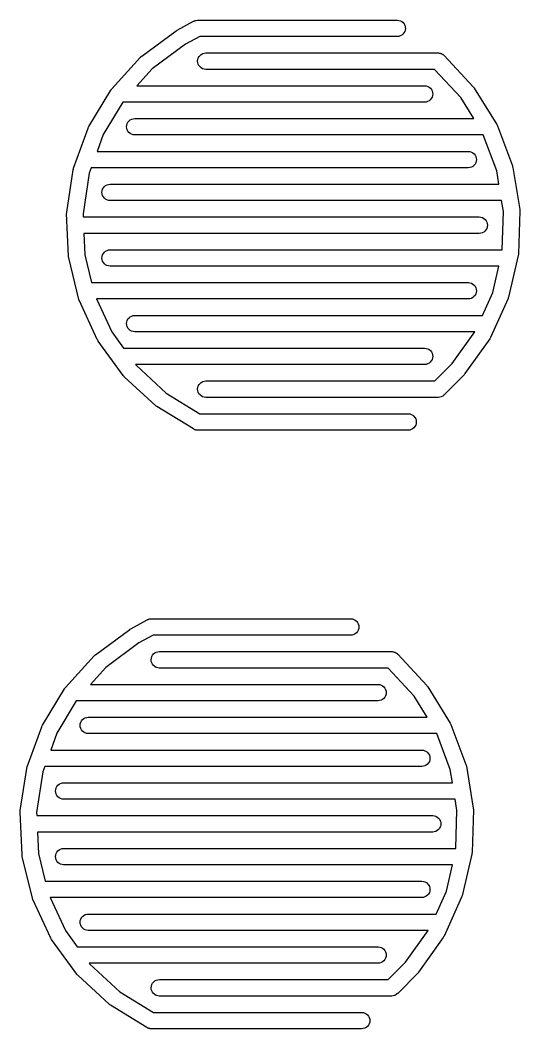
# Model space of a CAD drawing. Extents: x 49 to 129, y -309 to -40.
# Drawn here: x 109.65 to 127.93, y -172.13 to -135.23 of the extents above; entities that cross this region are included whole.
import ezdxf

# ---------------------------------------------------------------- set-up
doc = ezdxf.new("R2010")
doc.units = 0
doc.header["$MEASUREMENT"] = 0
doc.layers.add('BLACK', color=7, linetype='CONTINUOUS')

msp = doc.modelspace()

# ---------------------------------------------------------------- linework, layer by layer
at = {"layer": 'BLACK', "linetype": 'CONTINUOUS'}
for p, q in [((115.389, -135.595), (115.991, -135.269)), ((115.991, -135.269), (115.995, -135.267)), ((115.995, -135.267), (116.01, -135.261)), ((116.01, -135.261), (116.026, -135.253)), ((116.026, -135.253), (116.046, -135.247)), ((116.046, -135.247), (116.049, -135.245)), ((116.049, -135.245), (116.052, -135.245)), ((116.052, -135.245), (116.082, -135.236)), ((116.082, -135.236), (116.14, -135.23)), ((116.14, -135.23), (123.44, -135.23)), ((123.44, -135.23), (123.444, -135.23)), ((123.444, -135.23), (123.502, -135.237)), ((123.502, -135.237), (123.558, -135.254)), ((123.558, -135.254), (123.609, -135.282)), ((123.609, -135.282), (123.654, -135.32)), ((123.654, -135.32), (123.691, -135.366)), ((123.691, -135.366), (123.718, -135.418)), ((123.718, -135.418), (123.735, -135.474)), ((114.097, -136.546), (115.353, -135.618)), ((115.353, -135.618), (115.357, -135.615)), ((115.357, -135.615), (115.373, -135.606)), ((115.373, -135.606), (115.389, -135.595)), ((123.606, -135.78), (123.554, -135.807)), ((123.651, -135.743), (123.606, -135.78)), ((123.689, -135.698), (123.651, -135.743)), ((123.717, -135.646), (123.689, -135.698)), ((123.734, -135.59), (123.717, -135.646)), ((123.74, -135.532), (123.734, -135.59)), ((123.735, -135.474), (123.74, -135.532)), ((115.693, -136.113), (114.477, -137.011)), ((116.215, -135.83), (115.693, -136.113)), ((123.44, -135.83), (116.215, -135.83)), ((123.498, -135.824), (123.44, -135.83)), ((123.554, -135.807), (123.498, -135.824)), ((116.191, -136.562), (116.229, -136.517)), ((116.229, -136.517), (116.274, -136.48)), ((116.274, -136.48), (116.326, -136.453)), ((116.326, -136.453), (116.382, -136.436)), ((116.382, -136.436), (116.44, -136.43)), ((116.44, -136.43), (124.94, -136.43)), ((124.94, -136.43), (124.944, -136.43)), ((124.944, -136.43), (124.948, -136.43)), ((124.948, -136.43), (124.952, -136.43)), ((124.952, -136.43), (124.977, -136.434)), ((124.977, -136.434), (125.002, -136.437)), ((125.002, -136.437), (125.006, -136.438)), ((125.006, -136.438), (125.01, -136.438)), ((125.01, -136.438), (125.034, -136.447)), ((125.034, -136.447), (125.058, -136.454)), ((125.058, -136.454), (125.062, -136.456)), ((125.062, -136.456), (125.065, -136.457)), ((125.065, -136.457), (125.087, -136.47)), ((125.087, -136.47), (125.109, -136.482)), ((125.109, -136.482), (125.112, -136.485)), ((125.112, -136.485), (125.116, -136.487)), ((125.116, -136.487), (125.135, -136.504)), ((125.135, -136.504), (125.154, -136.52)), ((125.154, -136.52), (125.157, -136.523)), ((125.157, -136.523), (125.16, -136.526)), ((125.16, -136.526), (126.224, -137.669)), ((113.002, -137.741), (114.054, -136.586)), ((114.054, -136.586), (114.056, -136.583)), ((114.054, -136.586), (114.054, -136.586)), ((114.054, -136.586), (114.054, -136.586)), ((114.056, -136.583), (114.077, -136.565)), ((114.077, -136.565), (114.097, -136.546)), ((116.14, -136.728), (116.146, -136.67)), ((116.145, -136.786), (116.14, -136.728)), ((116.162, -136.842), (116.145, -136.786)), ((116.146, -136.67), (116.163, -136.614)), ((116.189, -136.894), (116.162, -136.842)), ((116.163, -136.614), (116.191, -136.562)), ((116.226, -136.94), (116.189, -136.894)), ((114.477, -137.011), (113.914, -137.63)), ((116.271, -136.978), (116.226, -136.94)), ((116.322, -137.006), (116.271, -136.978)), ((116.378, -137.023), (116.322, -137.006)), ((116.436, -137.03), (116.378, -137.023)), ((116.44, -137.03), (116.436, -137.03)), ((124.809, -137.03), (116.44, -137.03)), ((125.765, -138.057), (124.809, -137.03)), ((113.914, -137.63), (124.44, -137.63)), ((124.44, -137.63), (124.444, -137.63)), ((124.444, -137.63), (124.502, -137.637)), ((124.502, -137.637), (124.558, -137.654)), ((112.159, -139.125), (112.967, -137.788)), ((112.967, -137.788), (112.969, -137.784)), ((112.969, -137.784), (112.985, -137.763)), ((112.985, -137.763), (113.002, -137.741)), ((124.558, -137.654), (124.609, -137.682)), ((124.609, -137.682), (124.654, -137.72)), ((124.654, -137.72), (124.691, -137.766)), ((124.691, -137.766), (124.718, -137.818)), ((124.734, -137.99), (124.717, -138.046)), ((124.718, -137.818), (124.735, -137.874)), ((124.74, -137.932), (124.734, -137.99)), ((124.735, -137.874), (124.74, -137.932)), ((126.224, -137.669), (126.224, -137.669)), ((126.224, -137.669), (126.224, -137.669)), ((126.224, -137.669), (126.227, -137.672)), ((126.227, -137.672), (126.243, -137.694)), ((126.243, -137.694), (126.26, -137.716)), ((126.26, -137.716), (127.082, -139.045)), ((113.4, -138.23), (112.688, -139.41)), ((124.44, -138.23), (113.4, -138.23)), ((124.498, -138.224), (124.44, -138.23)), ((124.554, -138.207), (124.498, -138.224)), ((124.606, -138.18), (124.554, -138.207)), ((124.651, -138.143), (124.606, -138.18)), ((124.689, -138.098), (124.651, -138.143)), ((124.717, -138.046), (124.689, -138.098)), ((126.243, -138.83), (125.765, -138.057)), ((113.54, -139.128), (113.546, -139.07)), ((113.546, -139.07), (113.563, -139.014)), ((113.563, -139.014), (113.591, -138.962)), ((113.591, -138.962), (113.629, -138.917)), ((113.629, -138.917), (113.674, -138.88)), ((113.674, -138.88), (113.726, -138.853)), ((113.726, -138.853), (113.782, -138.836)), ((113.782, -138.836), (113.84, -138.83)), ((113.84, -138.83), (126.243, -138.83)), ((127.082, -139.045), (127.082, -139.045)), ((127.082, -139.045), (127.082, -139.045)), ((127.082, -139.045), (127.084, -139.048)), ((127.084, -139.048), (127.095, -139.073)), ((127.095, -139.073), (127.107, -139.097)), ((127.107, -139.097), (127.656, -140.56)), ((111.601, -140.647), (112.134, -139.178)), ((112.134, -139.178), (112.135, -139.174)), ((112.135, -139.174), (112.147, -139.15)), ((112.147, -139.15), (112.159, -139.125)), ((112.688, -139.41), (112.463, -140.03)), ((113.545, -139.186), (113.54, -139.128)), ((113.562, -139.242), (113.545, -139.186)), ((113.589, -139.294), (113.562, -139.242)), ((113.626, -139.34), (113.589, -139.294)), ((113.671, -139.378), (113.626, -139.34)), ((113.722, -139.406), (113.671, -139.378)), ((113.778, -139.423), (113.722, -139.406)), ((113.836, -139.43), (113.778, -139.423)), ((113.84, -139.43), (113.836, -139.43)), ((126.591, -139.43), (113.84, -139.43)), ((127.084, -140.743), (126.591, -139.43)), ((112.463, -140.03), (126.04, -140.03)), ((126.04, -140.03), (126.044, -140.03)), ((126.044, -140.03), (126.102, -140.037)), ((126.102, -140.037), (126.158, -140.054)), ((126.158, -140.054), (126.209, -140.082)), ((126.209, -140.082), (126.254, -140.12)), ((126.254, -140.12), (126.291, -140.166)), ((126.291, -140.166), (126.318, -140.218)), ((126.318, -140.218), (126.335, -140.274)), ((126.206, -140.58), (126.154, -140.607)), ((126.251, -140.543), (126.206, -140.58)), ((126.289, -140.498), (126.251, -140.543)), ((126.317, -140.446), (126.289, -140.498)), ((126.334, -140.39), (126.317, -140.446)), ((126.34, -140.332), (126.334, -140.39)), ((126.335, -140.274), (126.34, -140.332)), ((127.656, -140.56), (127.656, -140.56)), ((127.656, -140.56), (127.656, -140.56)), ((127.656, -140.56), (127.657, -140.564)), ((127.657, -140.564), (127.664, -140.59)), ((111.35, -142.248), (111.587, -140.704)), ((111.587, -140.7), (111.595, -140.673)), ((111.587, -140.704), (111.587, -140.7)), ((111.587, -140.704), (111.587, -140.704)), ((111.587, -140.704), (111.587, -140.704)), ((111.595, -140.673), (111.601, -140.647)), ((112.175, -140.824), (111.947, -142.31)), ((112.246, -140.63), (112.175, -140.824)), ((126.04, -140.63), (112.246, -140.63)), ((126.098, -140.624), (126.04, -140.63)), ((126.154, -140.607), (126.098, -140.624)), ((127.164, -141.23), (127.084, -140.743)), ((127.664, -140.59), (127.671, -140.617)), ((127.671, -140.617), (127.925, -142.158)), ((112.691, -141.362), (112.729, -141.317)), ((112.729, -141.317), (112.774, -141.28)), ((112.774, -141.28), (112.826, -141.253)), ((112.826, -141.253), (112.882, -141.236)), ((112.882, -141.236), (112.94, -141.23)), ((112.94, -141.23), (127.164, -141.23)), ((112.64, -141.528), (112.646, -141.47)), ((112.645, -141.586), (112.64, -141.528)), ((112.662, -141.642), (112.645, -141.586)), ((112.646, -141.47), (112.663, -141.414)), ((112.689, -141.694), (112.662, -141.642)), ((112.663, -141.414), (112.691, -141.362)), ((112.726, -141.74), (112.689, -141.694)), ((112.771, -141.778), (112.726, -141.74)), ((112.822, -141.806), (112.771, -141.778)), ((112.878, -141.823), (112.822, -141.806)), ((112.936, -141.83), (112.878, -141.823)), ((112.94, -141.83), (112.936, -141.83)), ((127.262, -141.83), (112.94, -141.83)), ((127.328, -142.227), (127.262, -141.83)), ((111.346, -142.302), (111.348, -142.275)), ((111.347, -142.307), (111.346, -142.302)), ((111.414, -143.868), (111.347, -142.307)), ((111.348, -142.275), (111.35, -142.248)), ((111.947, -142.31), (111.952, -142.43)), ((111.952, -142.43), (126.44, -142.43)), ((126.44, -142.43), (126.444, -142.43)), ((126.444, -142.43), (126.502, -142.437)), ((127.282, -143.63), (127.328, -142.227)), ((127.928, -142.217), (127.878, -143.778)), ((127.925, -142.158), (127.925, -142.163)), ((127.925, -142.163), (127.927, -142.19)), ((127.927, -142.19), (127.928, -142.217)), ((126.502, -142.437), (126.558, -142.454)), ((126.558, -142.454), (126.609, -142.482)), ((126.609, -142.482), (126.654, -142.52)), ((126.654, -142.52), (126.691, -142.566)), ((126.691, -142.566), (126.718, -142.618)), ((126.734, -142.79), (126.717, -142.846)), ((126.718, -142.618), (126.735, -142.674)), ((126.74, -142.732), (126.734, -142.79)), ((126.735, -142.674), (126.74, -142.732)), ((126.44, -143.03), (111.978, -143.03)), ((111.978, -143.03), (112.012, -143.812)), ((126.498, -143.024), (126.44, -143.03)), ((126.554, -143.007), (126.498, -143.024)), ((126.606, -142.98), (126.554, -143.007)), ((126.651, -142.943), (126.606, -142.98)), ((126.689, -142.898), (126.651, -142.943)), ((126.717, -142.846), (126.689, -142.898)), ((111.418, -143.894), (111.414, -143.868)), ((111.421, -143.921), (111.418, -143.894)), ((112.012, -143.812), (112.26, -144.83)), ((112.64, -143.928), (112.646, -143.87)), ((112.646, -143.87), (112.663, -143.814)), ((112.663, -143.814), (112.691, -143.762)), ((112.691, -143.762), (112.729, -143.717)), ((112.729, -143.717), (112.774, -143.68)), ((112.774, -143.68), (112.826, -143.653)), ((112.826, -143.653), (112.882, -143.636)), ((112.882, -143.636), (112.94, -143.63)), ((112.94, -143.63), (127.282, -143.63)), ((127.87, -143.837), (127.517, -145.359)), ((127.874, -143.81), (127.87, -143.837)), ((127.878, -143.783), (127.874, -143.81)), ((127.878, -143.778), (127.878, -143.783)), ((111.422, -143.925), (111.421, -143.921)), ((111.792, -145.444), (111.422, -143.925)), ((112.645, -143.986), (112.64, -143.928)), ((112.662, -144.042), (112.645, -143.986)), ((112.689, -144.094), (112.662, -144.042)), ((112.726, -144.14), (112.689, -144.094)), ((112.771, -144.178), (112.726, -144.14)), ((112.822, -144.206), (112.771, -144.178)), ((112.878, -144.223), (112.822, -144.206)), ((112.936, -144.23), (112.878, -144.223)), ((112.94, -144.23), (112.936, -144.23)), ((127.163, -144.23), (112.94, -144.23)), ((126.939, -145.194), (127.163, -144.23)), ((112.26, -144.83), (126.04, -144.83)), ((126.04, -144.83), (126.044, -144.83)), ((126.044, -144.83), (126.102, -144.837)), ((126.102, -144.837), (126.158, -144.854)), ((126.158, -144.854), (126.209, -144.882)), ((126.209, -144.882), (126.254, -144.92)), ((126.254, -144.92), (126.291, -144.966)), ((126.291, -144.966), (126.318, -145.018)), ((126.206, -145.38), (126.154, -145.407)), ((126.251, -145.343), (126.206, -145.38)), ((126.289, -145.298), (126.251, -145.343)), ((126.317, -145.246), (126.289, -145.298)), ((126.334, -145.19), (126.317, -145.246)), ((126.318, -145.018), (126.335, -145.074)), ((126.34, -145.132), (126.334, -145.19)), ((126.335, -145.074), (126.34, -145.132)), ((126.563, -146.03), (126.939, -145.194)), ((127.516, -145.363), (127.507, -145.388)), ((127.517, -145.359), (127.516, -145.363)), ((111.801, -145.469), (111.792, -145.444)), ((111.809, -145.495), (111.801, -145.469)), ((111.811, -145.499), (111.809, -145.495)), ((112.468, -146.916), (111.811, -145.499)), ((111.811, -145.499), (111.811, -145.499)), ((111.811, -145.499), (111.811, -145.499)), ((126.04, -145.43), (112.44, -145.43)), ((112.44, -145.43), (113, -146.637)), ((126.098, -145.424), (126.04, -145.43)), ((126.154, -145.407), (126.098, -145.424)), ((127.499, -145.414), (126.857, -146.839)), ((127.507, -145.388), (127.499, -145.414)), ((113.591, -146.162), (113.629, -146.117)), ((113.629, -146.117), (113.674, -146.08)), ((113.674, -146.08), (113.726, -146.053)), ((113.726, -146.053), (113.782, -146.036)), ((113.782, -146.036), (113.84, -146.03)), ((113.84, -146.03), (126.563, -146.03)), ((113.54, -146.328), (113.546, -146.27)), ((113.545, -146.386), (113.54, -146.328)), ((113.562, -146.442), (113.545, -146.386)), ((113.546, -146.27), (113.563, -146.214)), ((113.589, -146.494), (113.562, -146.442)), ((113.563, -146.214), (113.591, -146.162)), ((113, -146.637), (113.432, -147.23)), ((113.626, -146.54), (113.589, -146.494)), ((113.671, -146.578), (113.626, -146.54)), ((113.722, -146.606), (113.671, -146.578)), ((113.778, -146.623), (113.722, -146.606)), ((113.836, -146.63), (113.778, -146.623)), ((113.84, -146.63), (113.836, -146.63)), ((126.276, -146.63), (113.84, -146.63)), ((125.447, -147.794), (126.276, -146.63)), ((126.855, -146.842), (126.841, -146.866)), ((126.857, -146.839), (126.855, -146.842)), ((126.857, -146.839), (126.857, -146.839)), ((126.857, -146.839), (126.857, -146.839)), ((112.482, -146.94), (112.468, -146.916)), ((112.495, -146.963), (112.482, -146.94)), ((112.498, -146.967), (112.495, -146.963)), ((113.418, -148.23), (112.498, -146.967)), ((112.498, -146.967), (112.498, -146.967)), ((112.498, -146.967), (112.498, -146.967)), ((113.432, -147.23), (124.44, -147.23)), ((124.44, -147.23), (124.444, -147.23)), ((124.444, -147.23), (124.502, -147.237)), ((126.828, -146.889), (125.921, -148.162)), ((126.841, -146.866), (126.828, -146.889)), ((124.502, -147.237), (124.558, -147.254)), ((124.558, -147.254), (124.609, -147.282)), ((124.609, -147.282), (124.654, -147.32)), ((124.654, -147.32), (124.691, -147.366)), ((124.691, -147.366), (124.718, -147.418)), ((124.734, -147.59), (124.717, -147.646)), ((124.718, -147.418), (124.735, -147.474)), ((124.74, -147.532), (124.734, -147.59)), ((124.735, -147.474), (124.74, -147.532)), ((124.44, -147.83), (113.869, -147.83)), ((113.869, -147.83), (113.886, -147.853)), ((113.886, -147.853), (114.99, -148.873)), ((124.498, -147.824), (124.44, -147.83)), ((124.554, -147.807), (124.498, -147.824)), ((124.606, -147.78), (124.554, -147.807)), ((124.651, -147.743), (124.606, -147.78)), ((124.689, -147.698), (124.651, -147.743)), ((124.717, -147.646), (124.689, -147.698)), ((124.816, -148.43), (125.447, -147.794)), ((113.436, -148.25), (113.418, -148.23)), ((113.454, -148.271), (113.436, -148.25)), ((113.457, -148.273), (113.454, -148.271)), ((114.605, -149.333), (113.457, -148.273)), ((113.457, -148.273), (113.457, -148.273)), ((113.457, -148.273), (113.457, -148.273)), ((125.89, -148.199), (125.162, -148.933)), ((125.904, -148.182), (125.89, -148.199)), ((125.919, -148.165), (125.904, -148.182)), ((125.921, -148.162), (125.919, -148.165)), ((116.14, -148.728), (116.146, -148.67)), ((116.146, -148.67), (116.163, -148.614)), ((116.163, -148.614), (116.191, -148.562)), ((116.191, -148.562), (116.229, -148.517)), ((116.229, -148.517), (116.274, -148.48)), ((116.274, -148.48), (116.326, -148.453)), ((116.326, -148.453), (116.382, -148.436)), ((116.382, -148.436), (116.44, -148.43)), ((116.44, -148.43), (124.816, -148.43)), ((114.99, -148.873), (116.225, -149.63)), ((116.145, -148.786), (116.14, -148.728)), ((116.162, -148.842), (116.145, -148.786)), ((116.189, -148.894), (116.162, -148.842)), ((116.226, -148.94), (116.189, -148.894)), ((116.271, -148.978), (116.226, -148.94)), ((116.322, -149.006), (116.271, -148.978)), ((116.378, -149.023), (116.322, -149.006)), ((116.436, -149.03), (116.378, -149.023)), ((116.44, -149.03), (116.436, -149.03)), ((124.94, -149.03), (116.44, -149.03)), ((124.998, -149.024), (124.94, -149.03)), ((125.054, -149.007), (124.998, -149.024)), ((125.106, -148.98), (125.054, -149.007)), ((125.151, -148.943), (125.106, -148.98)), ((125.153, -148.941), (125.151, -148.943)), ((125.159, -148.936), (125.153, -148.941)), ((125.162, -148.933), (125.159, -148.936)), ((114.626, -149.35), (114.605, -149.333)), ((114.648, -149.367), (114.626, -149.35)), ((114.651, -149.369), (114.648, -149.367)), ((115.983, -150.186), (114.651, -149.369)), ((114.651, -149.369), (114.651, -149.369)), ((114.651, -149.369), (114.651, -149.369)), ((116.225, -149.63), (123.84, -149.63)), ((123.84, -149.63), (123.844, -149.63)), ((123.844, -149.63), (123.902, -149.637)), ((123.902, -149.637), (123.958, -149.654)), ((123.958, -149.654), (124.009, -149.682)), ((124.009, -149.682), (124.054, -149.72)), ((124.054, -149.72), (124.091, -149.766)), ((124.091, -149.766), (124.118, -149.818)), ((124.006, -150.18), (123.954, -150.207)), ((124.051, -150.143), (124.006, -150.18)), ((124.089, -150.098), (124.051, -150.143)), ((124.117, -150.046), (124.089, -150.098)), ((124.134, -149.99), (124.117, -150.046)), ((124.118, -149.818), (124.135, -149.874)), ((124.14, -149.932), (124.134, -149.99)), ((124.135, -149.874), (124.14, -149.932)), ((116.003, -150.195), (115.983, -150.186)), ((116.022, -150.206), (116.003, -150.195)), ((116.029, -150.208), (116.022, -150.206)), ((116.036, -150.211), (116.029, -150.208)), ((116.057, -150.217), (116.036, -150.211)), ((116.078, -150.223), (116.057, -150.217)), ((116.085, -150.224), (116.078, -150.223)), ((116.092, -150.226), (116.085, -150.224)), ((116.114, -150.228), (116.092, -150.226)), ((116.136, -150.23), (116.114, -150.228)), ((116.14, -150.23), (116.136, -150.23)), ((123.84, -150.23), (116.14, -150.23)), ((123.898, -150.224), (123.84, -150.23)), ((123.954, -150.207), (123.898, -150.224)), ((113.689, -157.495), (114.291, -157.169)), ((114.291, -157.169), (114.295, -157.167)), ((114.295, -157.167), (114.31, -157.161)), ((114.31, -157.161), (114.326, -157.153)), ((114.326, -157.153), (114.346, -157.147)), ((114.346, -157.147), (114.349, -157.145)), ((114.349, -157.145), (114.352, -157.145)), ((114.352, -157.145), (114.382, -157.136)), ((114.382, -157.136), (114.44, -157.13)), ((114.44, -157.13), (121.74, -157.13)), ((121.74, -157.13), (121.744, -157.13)), ((121.744, -157.13), (121.802, -157.137)), ((121.802, -157.137), (121.858, -157.154)), ((121.858, -157.154), (121.909, -157.182)), ((121.909, -157.182), (121.954, -157.22)), ((112.397, -158.446), (113.653, -157.518)), ((113.653, -157.518), (113.657, -157.515)), ((113.657, -157.515), (113.673, -157.506)), ((113.673, -157.506), (113.689, -157.495)), ((121.954, -157.22), (121.991, -157.266)), ((122.017, -157.546), (121.989, -157.598)), ((121.991, -157.266), (122.018, -157.318)), ((122.034, -157.49), (122.017, -157.546)), ((122.018, -157.318), (122.035, -157.374)), ((122.04, -157.432), (122.034, -157.49)), ((122.035, -157.374), (122.04, -157.432)), ((114.515, -157.73), (113.993, -158.013)), ((121.74, -157.73), (114.515, -157.73)), ((121.798, -157.724), (121.74, -157.73)), ((121.854, -157.707), (121.798, -157.724)), ((121.906, -157.68), (121.854, -157.707)), ((121.951, -157.643), (121.906, -157.68)), ((121.989, -157.598), (121.951, -157.643)), ((113.993, -158.013), (112.777, -158.911)), ((111.302, -159.641), (112.354, -158.486)), ((112.354, -158.486), (112.356, -158.483)), ((112.354, -158.486), (112.354, -158.486)), ((112.354, -158.486), (112.354, -158.486)), ((112.356, -158.483), (112.377, -158.465)), ((112.377, -158.465), (112.397, -158.446)), ((114.44, -158.628), (114.446, -158.57)), ((114.445, -158.686), (114.44, -158.628)), ((114.446, -158.57), (114.463, -158.514)), ((114.463, -158.514), (114.491, -158.462)), ((114.491, -158.462), (114.529, -158.417)), ((114.529, -158.417), (114.574, -158.38)), ((114.574, -158.38), (114.626, -158.353)), ((114.626, -158.353), (114.682, -158.336)), ((114.682, -158.336), (114.74, -158.33)), ((114.74, -158.33), (123.24, -158.33)), ((123.24, -158.33), (123.244, -158.33)), ((123.244, -158.33), (123.248, -158.33)), ((123.248, -158.33), (123.252, -158.33)), ((123.252, -158.33), (123.277, -158.334)), ((123.277, -158.334), (123.302, -158.337)), ((123.302, -158.337), (123.306, -158.338)), ((123.306, -158.338), (123.31, -158.338)), ((123.31, -158.338), (123.334, -158.347)), ((123.334, -158.347), (123.358, -158.354)), ((123.358, -158.354), (123.362, -158.356)), ((123.362, -158.356), (123.365, -158.357)), ((123.365, -158.357), (123.387, -158.37)), ((123.387, -158.37), (123.409, -158.382)), ((123.409, -158.382), (123.412, -158.385)), ((123.412, -158.385), (123.416, -158.387)), ((123.416, -158.387), (123.435, -158.404)), ((123.435, -158.404), (123.454, -158.42)), ((123.454, -158.42), (123.457, -158.423)), ((123.457, -158.423), (123.46, -158.426)), ((123.46, -158.426), (124.524, -159.569)), ((112.777, -158.911), (112.214, -159.53)), ((114.462, -158.742), (114.445, -158.686)), ((114.489, -158.794), (114.462, -158.742)), ((114.526, -158.84), (114.489, -158.794)), ((114.571, -158.878), (114.526, -158.84)), ((114.622, -158.906), (114.571, -158.878)), ((114.678, -158.923), (114.622, -158.906)), ((114.736, -158.93), (114.678, -158.923)), ((114.74, -158.93), (114.736, -158.93)), ((123.109, -158.93), (114.74, -158.93)), ((124.065, -159.957), (123.109, -158.93)), ((110.459, -161.025), (111.267, -159.688)), ((111.267, -159.688), (111.269, -159.684)), ((111.269, -159.684), (111.285, -159.663)), ((111.285, -159.663), (111.302, -159.641)), ((112.214, -159.53), (122.74, -159.53)), ((122.74, -159.53), (122.744, -159.53)), ((122.744, -159.53), (122.802, -159.537)), ((122.802, -159.537), (122.858, -159.554)), ((122.858, -159.554), (122.909, -159.582)), ((122.909, -159.582), (122.954, -159.62)), ((122.954, -159.62), (122.991, -159.666)), ((122.991, -159.666), (123.018, -159.718)), ((123.018, -159.718), (123.035, -159.774)), ((123.035, -159.774), (123.04, -159.832)), ((124.524, -159.569), (124.524, -159.569)), ((124.524, -159.569), (124.524, -159.569)), ((124.524, -159.569), (124.527, -159.572)), ((124.527, -159.572), (124.543, -159.594)), ((124.543, -159.594), (124.56, -159.616)), ((124.56, -159.616), (125.382, -160.945)), ((111.7, -160.13), (110.988, -161.31)), ((122.74, -160.13), (111.7, -160.13)), ((122.798, -160.124), (122.74, -160.13)), ((122.854, -160.107), (122.798, -160.124)), ((122.906, -160.08), (122.854, -160.107)), ((122.951, -160.043), (122.906, -160.08)), ((122.989, -159.998), (122.951, -160.043)), ((123.017, -159.946), (122.989, -159.998)), ((123.034, -159.89), (123.017, -159.946)), ((123.04, -159.832), (123.034, -159.89)), ((124.543, -160.73), (124.065, -159.957)), ((111.863, -160.914), (111.891, -160.862)), ((111.891, -160.862), (111.929, -160.817)), ((111.929, -160.817), (111.974, -160.78)), ((111.974, -160.78), (112.026, -160.753)), ((112.026, -160.753), (112.082, -160.736)), ((112.082, -160.736), (112.14, -160.73)), ((112.14, -160.73), (124.543, -160.73)), ((109.901, -162.547), (110.434, -161.078)), ((110.434, -161.078), (110.435, -161.074)), ((110.435, -161.074), (110.447, -161.05)), ((110.447, -161.05), (110.459, -161.025)), ((111.84, -161.028), (111.846, -160.97)), ((111.845, -161.086), (111.84, -161.028)), ((111.862, -161.142), (111.845, -161.086)), ((111.846, -160.97), (111.863, -160.914)), ((111.889, -161.194), (111.862, -161.142)), ((111.926, -161.24), (111.889, -161.194)), ((111.971, -161.278), (111.926, -161.24)), ((125.382, -160.945), (125.382, -160.945)), ((125.382, -160.945), (125.382, -160.945)), ((125.382, -160.945), (125.384, -160.948)), ((125.384, -160.948), (125.395, -160.973)), ((125.395, -160.973), (125.407, -160.997)), ((125.407, -160.997), (125.956, -162.46)), ((110.988, -161.31), (110.763, -161.93)), ((112.022, -161.306), (111.971, -161.278)), ((112.078, -161.323), (112.022, -161.306)), ((112.136, -161.33), (112.078, -161.323)), ((112.14, -161.33), (112.136, -161.33)), ((124.891, -161.33), (112.14, -161.33)), ((125.384, -162.643), (124.891, -161.33)), ((110.763, -161.93), (124.34, -161.93)), ((124.34, -161.93), (124.344, -161.93)), ((124.344, -161.93), (124.402, -161.937)), ((124.402, -161.937), (124.458, -161.954)), ((124.458, -161.954), (124.509, -161.982)), ((124.509, -161.982), (124.554, -162.02)), ((124.554, -162.02), (124.591, -162.066)), ((124.617, -162.346), (124.589, -162.398)), ((124.591, -162.066), (124.618, -162.118)), ((124.634, -162.29), (124.617, -162.346)), ((124.618, -162.118), (124.635, -162.174)), ((124.64, -162.232), (124.634, -162.29)), ((124.635, -162.174), (124.64, -162.232)), ((109.65, -164.148), (109.887, -162.604)), ((109.887, -162.6), (109.895, -162.573)), ((109.887, -162.604), (109.887, -162.6)), ((109.887, -162.604), (109.887, -162.604)), ((109.887, -162.604), (109.887, -162.604)), ((109.895, -162.573), (109.901, -162.547)), ((110.475, -162.724), (110.247, -164.21)), ((110.546, -162.53), (110.475, -162.724)), ((124.34, -162.53), (110.546, -162.53)), ((124.398, -162.524), (124.34, -162.53)), ((124.454, -162.507), (124.398, -162.524)), ((124.506, -162.48), (124.454, -162.507)), ((124.551, -162.443), (124.506, -162.48)), ((124.589, -162.398), (124.551, -162.443)), ((125.464, -163.13), (125.384, -162.643)), ((125.956, -162.46), (125.956, -162.46)), ((125.956, -162.46), (125.956, -162.46)), ((125.956, -162.46), (125.957, -162.464)), ((125.957, -162.464), (125.964, -162.49)), ((125.964, -162.49), (125.971, -162.517)), ((125.971, -162.517), (126.225, -164.058)), ((110.94, -163.428), (110.946, -163.37)), ((110.945, -163.486), (110.94, -163.428)), ((110.946, -163.37), (110.963, -163.314)), ((110.963, -163.314), (110.991, -163.262)), ((110.991, -163.262), (111.029, -163.217)), ((111.029, -163.217), (111.074, -163.18)), ((111.074, -163.18), (111.126, -163.153)), ((111.126, -163.153), (111.182, -163.136)), ((111.182, -163.136), (111.24, -163.13)), ((111.24, -163.13), (125.464, -163.13)), ((110.962, -163.542), (110.945, -163.486)), ((110.989, -163.594), (110.962, -163.542)), ((111.026, -163.64), (110.989, -163.594)), ((111.071, -163.678), (111.026, -163.64)), ((111.122, -163.706), (111.071, -163.678)), ((111.178, -163.723), (111.122, -163.706)), ((111.236, -163.73), (111.178, -163.723)), ((111.24, -163.73), (111.236, -163.73)), ((125.562, -163.73), (111.24, -163.73)), ((125.628, -164.127), (125.562, -163.73)), ((109.646, -164.202), (109.648, -164.175)), ((109.647, -164.207), (109.646, -164.202)), ((109.648, -164.175), (109.65, -164.148)), ((125.582, -165.53), (125.628, -164.127)), ((126.228, -164.117), (126.178, -165.678)), ((126.225, -164.058), (126.225, -164.063)), ((126.225, -164.063), (126.227, -164.09)), ((126.227, -164.09), (126.228, -164.117)), ((109.714, -165.768), (109.647, -164.207)), ((110.247, -164.21), (110.252, -164.33)), ((110.252, -164.33), (124.74, -164.33)), ((124.74, -164.33), (124.744, -164.33)), ((124.744, -164.33), (124.802, -164.337)), ((124.802, -164.337), (124.858, -164.354)), ((124.858, -164.354), (124.909, -164.382)), ((124.909, -164.382), (124.954, -164.42)), ((124.954, -164.42), (124.991, -164.466)), ((124.991, -164.466), (125.018, -164.518)), ((125.018, -164.518), (125.035, -164.574)), ((125.035, -164.574), (125.04, -164.632)), ((124.74, -164.93), (110.278, -164.93)), ((110.278, -164.93), (110.312, -165.712)), ((124.798, -164.924), (124.74, -164.93)), ((124.854, -164.907), (124.798, -164.924)), ((124.906, -164.88), (124.854, -164.907)), ((124.951, -164.843), (124.906, -164.88)), ((124.989, -164.798), (124.951, -164.843)), ((125.017, -164.746), (124.989, -164.798)), ((125.034, -164.69), (125.017, -164.746)), ((125.04, -164.632), (125.034, -164.69)), ((110.963, -165.714), (110.991, -165.662)), ((110.991, -165.662), (111.029, -165.617)), ((111.029, -165.617), (111.074, -165.58)), ((111.074, -165.58), (111.126, -165.553)), ((111.126, -165.553), (111.182, -165.536)), ((111.182, -165.536), (111.24, -165.53)), ((111.24, -165.53), (125.582, -165.53)), ((126.178, -165.678), (126.178, -165.683)), ((109.718, -165.794), (109.714, -165.768)), ((109.721, -165.821), (109.718, -165.794)), ((109.722, -165.825), (109.721, -165.821)), ((110.092, -167.344), (109.722, -165.825)), ((110.312, -165.712), (110.56, -166.73)), ((110.94, -165.828), (110.946, -165.77)), ((110.945, -165.886), (110.94, -165.828)), ((110.962, -165.942), (110.945, -165.886)), ((110.946, -165.77), (110.963, -165.714)), ((110.989, -165.994), (110.962, -165.942)), ((111.026, -166.04), (110.989, -165.994)), ((111.071, -166.078), (111.026, -166.04)), ((126.17, -165.737), (125.817, -167.259)), ((126.174, -165.71), (126.17, -165.737)), ((126.178, -165.683), (126.174, -165.71)), ((111.122, -166.106), (111.071, -166.078)), ((111.178, -166.123), (111.122, -166.106)), ((111.236, -166.13), (111.178, -166.123)), ((111.24, -166.13), (111.236, -166.13)), ((125.463, -166.13), (111.24, -166.13)), ((125.239, -167.094), (125.463, -166.13)), ((110.56, -166.73), (124.34, -166.73)), ((124.34, -166.73), (124.344, -166.73)), ((124.344, -166.73), (124.402, -166.737)), ((124.402, -166.737), (124.458, -166.754)), ((124.458, -166.754), (124.509, -166.782)), ((124.509, -166.782), (124.554, -166.82)), ((124.554, -166.82), (124.591, -166.866)), ((124.617, -167.146), (124.589, -167.198)), ((124.591, -166.866), (124.618, -166.918)), ((124.634, -167.09), (124.617, -167.146)), ((124.618, -166.918), (124.635, -166.974)), ((124.64, -167.032), (124.634, -167.09)), ((124.635, -166.974), (124.64, -167.032)), ((124.863, -167.93), (125.239, -167.094)), ((110.101, -167.369), (110.092, -167.344)), ((110.109, -167.395), (110.101, -167.369)), ((110.111, -167.399), (110.109, -167.395)), ((110.768, -168.816), (110.111, -167.399)), ((110.111, -167.399), (110.111, -167.399)), ((110.111, -167.399), (110.111, -167.399)), ((124.34, -167.33), (110.74, -167.33)), ((110.74, -167.33), (111.3, -168.537)), ((124.398, -167.324), (124.34, -167.33)), ((124.454, -167.307), (124.398, -167.324)), ((124.506, -167.28), (124.454, -167.307)), ((124.551, -167.243), (124.506, -167.28)), ((124.589, -167.198), (124.551, -167.243)), ((125.799, -167.314), (125.157, -168.739)), ((125.807, -167.288), (125.799, -167.314)), ((125.816, -167.263), (125.807, -167.288)), ((125.817, -167.259), (125.816, -167.263)), ((111.84, -168.228), (111.846, -168.17)), ((111.845, -168.286), (111.84, -168.228)), ((111.846, -168.17), (111.863, -168.114)), ((111.863, -168.114), (111.891, -168.062)), ((111.891, -168.062), (111.929, -168.017)), ((111.929, -168.017), (111.974, -167.98)), ((111.974, -167.98), (112.026, -167.953)), ((112.026, -167.953), (112.082, -167.936)), ((112.082, -167.936), (112.14, -167.93)), ((112.14, -167.93), (124.863, -167.93)), ((111.3, -168.537), (111.732, -169.13)), ((111.862, -168.342), (111.845, -168.286)), ((111.889, -168.394), (111.862, -168.342)), ((111.926, -168.44), (111.889, -168.394)), ((111.971, -168.478), (111.926, -168.44)), ((112.022, -168.506), (111.971, -168.478)), ((112.078, -168.523), (112.022, -168.506)), ((112.136, -168.53), (112.078, -168.523)), ((112.14, -168.53), (112.136, -168.53)), ((124.576, -168.53), (112.14, -168.53)), ((123.747, -169.694), (124.576, -168.53)), ((110.782, -168.84), (110.768, -168.816)), ((110.795, -168.863), (110.782, -168.84)), ((110.798, -168.867), (110.795, -168.863)), ((111.718, -170.13), (110.798, -168.867)), ((110.798, -168.867), (110.798, -168.867)), ((110.798, -168.867), (110.798, -168.867)), ((125.128, -168.789), (124.221, -170.062)), ((125.141, -168.766), (125.128, -168.789)), ((125.155, -168.742), (125.141, -168.766)), ((125.157, -168.739), (125.155, -168.742)), ((125.157, -168.739), (125.157, -168.739)), ((125.157, -168.739), (125.157, -168.739)), ((111.732, -169.13), (122.74, -169.13)), ((122.74, -169.13), (122.744, -169.13)), ((122.744, -169.13), (122.802, -169.137)), ((122.802, -169.137), (122.858, -169.154)), ((122.858, -169.154), (122.909, -169.182)), ((122.909, -169.182), (122.954, -169.22)), ((122.954, -169.22), (122.991, -169.266)), ((122.991, -169.266), (123.018, -169.318)), ((123.018, -169.318), (123.035, -169.374)), ((122.74, -169.73), (112.169, -169.73)), ((112.169, -169.73), (112.186, -169.753)), ((122.798, -169.724), (122.74, -169.73)), ((122.854, -169.707), (122.798, -169.724)), ((122.906, -169.68), (122.854, -169.707)), ((122.951, -169.643), (122.906, -169.68)), ((122.989, -169.598), (122.951, -169.643)), ((123.017, -169.546), (122.989, -169.598)), ((123.034, -169.49), (123.017, -169.546)), ((123.04, -169.432), (123.034, -169.49)), ((123.035, -169.374), (123.04, -169.432)), ((123.116, -170.33), (123.747, -169.694)), ((112.186, -169.753), (113.29, -170.773)), ((124.19, -170.099), (123.462, -170.833)), ((124.204, -170.082), (124.19, -170.099)), ((124.219, -170.065), (124.204, -170.082)), ((124.221, -170.062), (124.219, -170.065)), ((111.736, -170.15), (111.718, -170.13)), ((111.754, -170.171), (111.736, -170.15)), ((111.757, -170.173), (111.754, -170.171)), ((112.905, -171.233), (111.757, -170.173)), ((111.757, -170.173), (111.757, -170.173)), ((111.757, -170.173), (111.757, -170.173)), ((114.463, -170.514), (114.491, -170.462)), ((114.491, -170.462), (114.529, -170.417)), ((114.529, -170.417), (114.574, -170.38)), ((114.574, -170.38), (114.626, -170.353)), ((114.626, -170.353), (114.682, -170.336)), ((114.682, -170.336), (114.74, -170.33)), ((114.74, -170.33), (123.116, -170.33)), ((113.29, -170.773), (114.525, -171.53)), ((114.44, -170.628), (114.446, -170.57)), ((114.445, -170.686), (114.44, -170.628)), ((114.462, -170.742), (114.445, -170.686)), ((114.446, -170.57), (114.463, -170.514)), ((114.489, -170.794), (114.462, -170.742)), ((114.526, -170.84), (114.489, -170.794)), ((114.571, -170.878), (114.526, -170.84)), ((123.451, -170.843), (123.406, -170.88)), ((123.453, -170.841), (123.451, -170.843)), ((123.459, -170.836), (123.453, -170.841)), ((123.462, -170.833), (123.459, -170.836)), ((114.622, -170.906), (114.571, -170.878)), ((114.678, -170.923), (114.622, -170.906)), ((114.736, -170.93), (114.678, -170.923)), ((114.74, -170.93), (114.736, -170.93)), ((123.24, -170.93), (114.74, -170.93)), ((123.298, -170.924), (123.24, -170.93)), ((123.354, -170.907), (123.298, -170.924)), ((123.406, -170.88), (123.354, -170.907)), ((112.926, -171.25), (112.905, -171.233)), ((112.948, -171.267), (112.926, -171.25)), ((112.951, -171.269), (112.948, -171.267)), ((114.283, -172.086), (112.951, -171.269)), ((112.951, -171.269), (112.951, -171.269)), ((112.951, -171.269), (112.951, -171.269)), ((114.525, -171.53), (122.14, -171.53)), ((122.14, -171.53), (122.144, -171.53)), ((122.144, -171.53), (122.202, -171.537)), ((122.202, -171.537), (122.258, -171.554)), ((122.258, -171.554), (122.309, -171.582)), ((122.309, -171.582), (122.354, -171.62)), ((122.354, -171.62), (122.391, -171.666)), ((122.417, -171.946), (122.389, -171.998)), ((122.391, -171.666), (122.418, -171.718)), ((122.434, -171.89), (122.417, -171.946)), ((122.418, -171.718), (122.435, -171.774)), ((122.44, -171.832), (122.434, -171.89)), ((122.435, -171.774), (122.44, -171.832)), ((114.303, -172.095), (114.283, -172.086)), ((114.322, -172.106), (114.303, -172.095)), ((114.329, -172.108), (114.322, -172.106)), ((114.336, -172.111), (114.329, -172.108)), ((114.357, -172.117), (114.336, -172.111)), ((114.378, -172.123), (114.357, -172.117)), ((114.385, -172.124), (114.378, -172.123)), ((114.392, -172.126), (114.385, -172.124)), ((114.414, -172.128), (114.392, -172.126)), ((114.436, -172.13), (114.414, -172.128)), ((114.44, -172.13), (114.436, -172.13)), ((122.14, -172.13), (114.44, -172.13)), ((122.198, -172.124), (122.14, -172.13)), ((122.254, -172.107), (122.198, -172.124)), ((122.306, -172.08), (122.254, -172.107)), ((122.351, -172.043), (122.306, -172.08)), ((122.389, -171.998), (122.351, -172.043))]:
    msp.add_line(p, q, dxfattribs=at)

doc.saveas('drawing.dxf')
